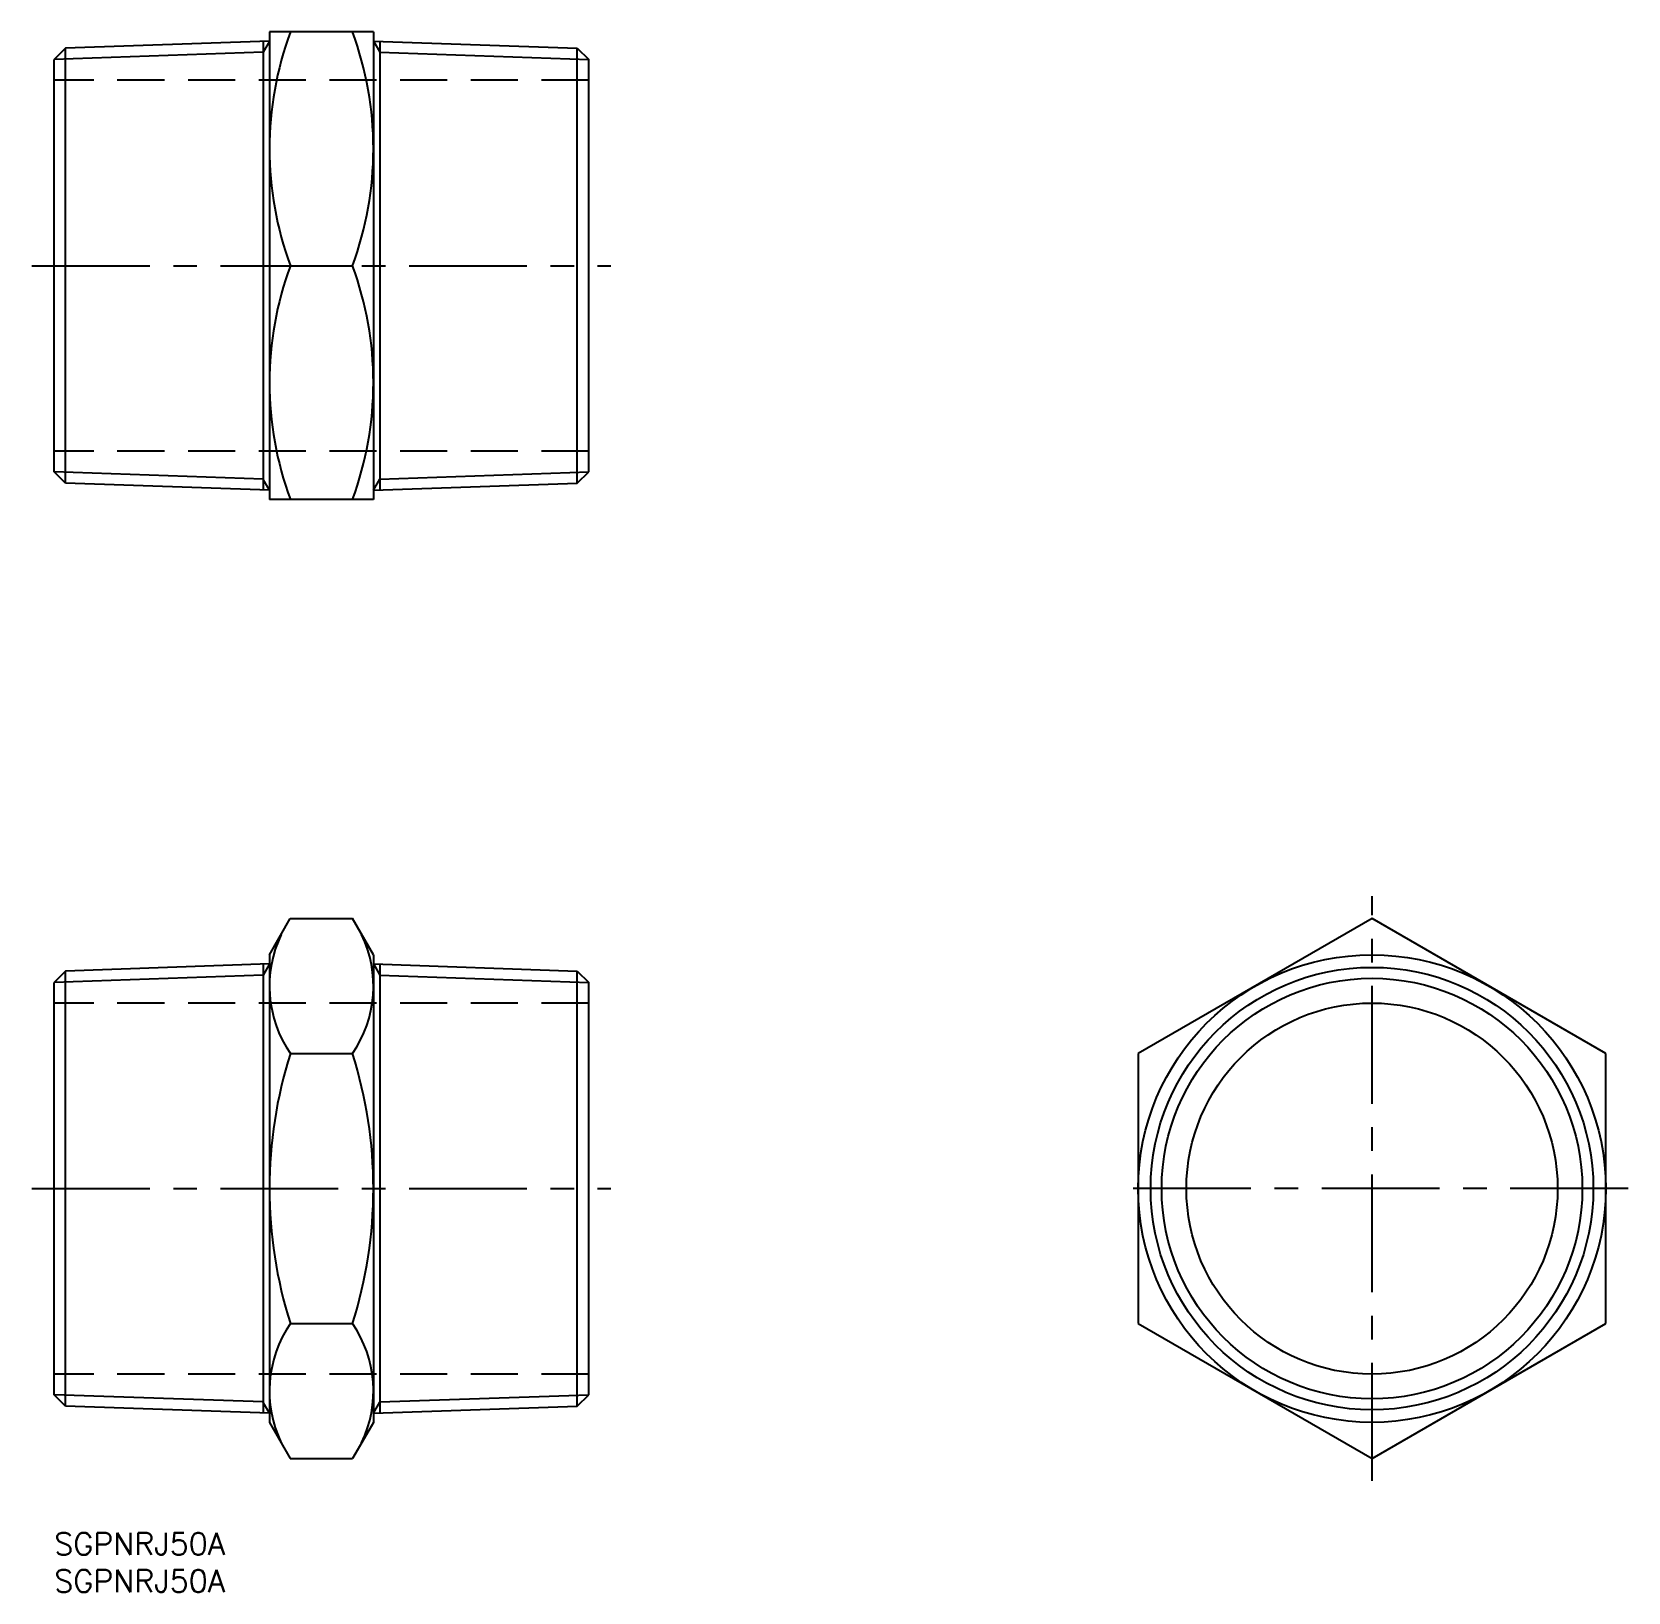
# Model space of a CAD drawing. Extents: x -3 to 212, y -8 to 202.
import ezdxf

# ---------------------------------------------------------------- set-up
doc = ezdxf.new("R2010")
doc.units = 0
doc.header["$LTSCALE"] = 0.5
doc.linetypes.add('CENTER', pattern=[50.8, 31.75, -6.35, 6.35, -6.35])
doc.linetypes.add('DASHED', pattern=[19.05, 12.7, -6.35])
for name, color, linetype in [('MSM_CENTER', 1, 'CENTER'), ('MSM_CONTINUOUS', 7, 'CONTINUOUS'), ('MSM_DASHED', 4, 'DASHED'), ('MSM_NARROW', 5, 'CONTINUOUS'), ('MSM_PART_NUMBER', 7, 'CONTINUOUS')]:
    doc.layers.add(name, color=color, linetype=linetype)
doc.styles.get("Standard").update_dxf_attribs({"font": 'txt.shx', "height": 3, "bigfont": 'bigfont.shx'})

# ---------------------------------------------------------------- blocks, each defined once
blk = doc.blocks.new('*U6')
at = {"layer": 'MSM_PART_NUMBER'}
blk.add_text('SGPNRJ50A', height=3, dxfattribs=at).set_placement((0, -3))
blk = doc.blocks.new('*U7')
at = {"layer": 'MSM_PART_NUMBER'}
blk.add_text('SGPNRJ50A', height=3, dxfattribs=at).set_placement((0, -8))

msp = doc.modelspace()

# ---------------------------------------------------------------- linework, layer by layer
at = {"layer": 'MSM_CENTER'}
for p, q in [((-3, 170.72), (75, 170.72)), ((177.52, 7), (177.52, 85.75)), ((-3, 46.37), (75, 46.37)), ((212.02, 46.37), (143.02, 46.37))]:
    msp.add_line(p, q, dxfattribs=at)
at = {"layer": 'MSM_CONTINUOUS'}
for p, q in [((29, 202.22), (29, 139.22)), ((43, 202.22), (29, 202.22)), ((43, 202.22), (43, 139.22)), ((1.53, 200.03), (0, 198.5)), ((29, 200.99), (1.53, 200.03)), ((1.53, 141.42), (1.53, 200.03)), ((28.13, 200.96), (28.13, 140.49)), ((43, 200.99), (70.47, 200.03)), ((43.87, 200.96), (43.87, 140.49)), ((70.47, 141.42), (70.47, 200.03)), ((70.47, 200.03), (72, 198.5)), ((0, 142.95), (0, 198.5)), ((72, 142.95), (72, 198.5)), ((31.81, 170.72), (40.19, 170.72)), ((1.53, 141.42), (0, 142.95)), ((70.47, 141.42), (72, 142.95)), ((29, 140.46), (1.53, 141.42)), ((43, 140.46), (70.47, 141.42)), ((43, 139.22), (29, 139.22)), ((29, 77.87), (31.81, 82.75)), ((31.81, 82.75), (40.19, 82.75)), ((43, 77.87), (40.19, 82.75)), ((177.52, 82.75), (146.02, 64.56)), ((209.02, 64.56), (177.52, 82.75)), ((29, 77.87), (29, 14.87)), ((43, 77.87), (43, 14.87)), ((1.53, 75.68), (0, 74.15)), ((29, 76.64), (1.53, 75.68)), ((1.53, 17.07), (1.53, 75.68)), ((28.13, 76.61), (28.13, 16.14)), ((43, 76.64), (70.47, 75.68)), ((43.87, 76.61), (43.87, 16.14)), ((70.47, 17.07), (70.47, 75.68)), ((70.47, 75.68), (72, 74.15)), ((0, 18.6), (0, 74.15)), ((72, 18.6), (72, 74.15)), ((31.81, 64.56), (40.19, 64.56)), ((146.02, 64.56), (146.02, 28.19)), ((209.02, 28.19), (209.02, 64.56)), ((31.81, 28.19), (40.19, 28.19)), ((146.02, 28.19), (177.52, 10)), ((177.52, 10), (209.02, 28.19)), ((1.53, 17.07), (0, 18.6)), ((70.47, 17.07), (72, 18.6)), ((29, 16.11), (1.53, 17.07)), ((43, 16.11), (70.47, 17.07)), ((29, 14.87), (31.81, 10)), ((43, 14.87), (40.19, 10)), ((31.81, 10), (40.19, 10))]:
    msp.add_line(p, q, dxfattribs=at)
for radius in [31.5, 29.81, 25]:
    msp.add_circle((177.52, 46.37), radius, dxfattribs=at)
for centre, radius, start, end in [((74.49, 186.47), 45.49, 159.7438, 200.2562), ((-2.49, 186.47), 45.49, 339.7438, 20.2562), ((74.49, 154.97), 45.49, 159.7438, 200.2562), ((-2.49, 154.97), 45.49, 339.7438, 20.2562), ((45.1, 73.65), 16.1, 154.3842, 214.3842), ((26.9, 73.65), 16.1, 325.6158, 25.6158), ((89.19, 46.37), 60.19, 162.412, 197.588), ((-17.19, 46.37), 60.19, 342.412, 17.588), ((45.1, 19.09), 16.1, 145.6158, 205.6158), ((26.9, 19.09), 16.1, 334.3842, 34.3842)]:
    msp.add_arc(centre, radius, start, end, dxfattribs=at)
at = {"layer": 'MSM_DASHED'}
for p, q in [((72, 195.72), (0, 195.72)), ((72, 145.72), (0, 145.72)), ((72, 71.37), (0, 71.37)), ((72, 21.37), (0, 21.37))]:
    msp.add_line(p, q, dxfattribs=at)
at = {"layer": 'MSM_NARROW'}
for p, q in [((29, 200.99), (28.13, 199.48)), ((43, 200.99), (43.87, 199.48)), ((28.13, 199.48), (0, 198.5)), ((43.87, 199.48), (72, 198.5)), ((28.13, 141.97), (0, 142.95)), ((29, 140.46), (28.13, 141.97)), ((43, 140.46), (43.87, 141.97)), ((43.87, 141.97), (72, 142.95)), ((29, 76.64), (28.13, 75.13)), ((43, 76.64), (43.87, 75.13)), ((28.13, 75.13), (0, 74.15)), ((43.87, 75.13), (72, 74.15)), ((28.13, 17.62), (0, 18.6)), ((29, 16.11), (28.13, 17.61)), ((43, 16.11), (43.87, 17.61)), ((43.87, 17.62), (72, 18.6))]:
    msp.add_line(p, q, dxfattribs=at)
msp.add_circle((177.52, 46.37), 28.33, dxfattribs=at)

# ---------------------------------------------------------------- block references
at = {"layer": 'MSM_CONTINUOUS'}
for name in ['*U6', '*U7']:
    msp.add_blockref(name, (0, 0), dxfattribs=at)

doc.saveas('drawing.dxf')
